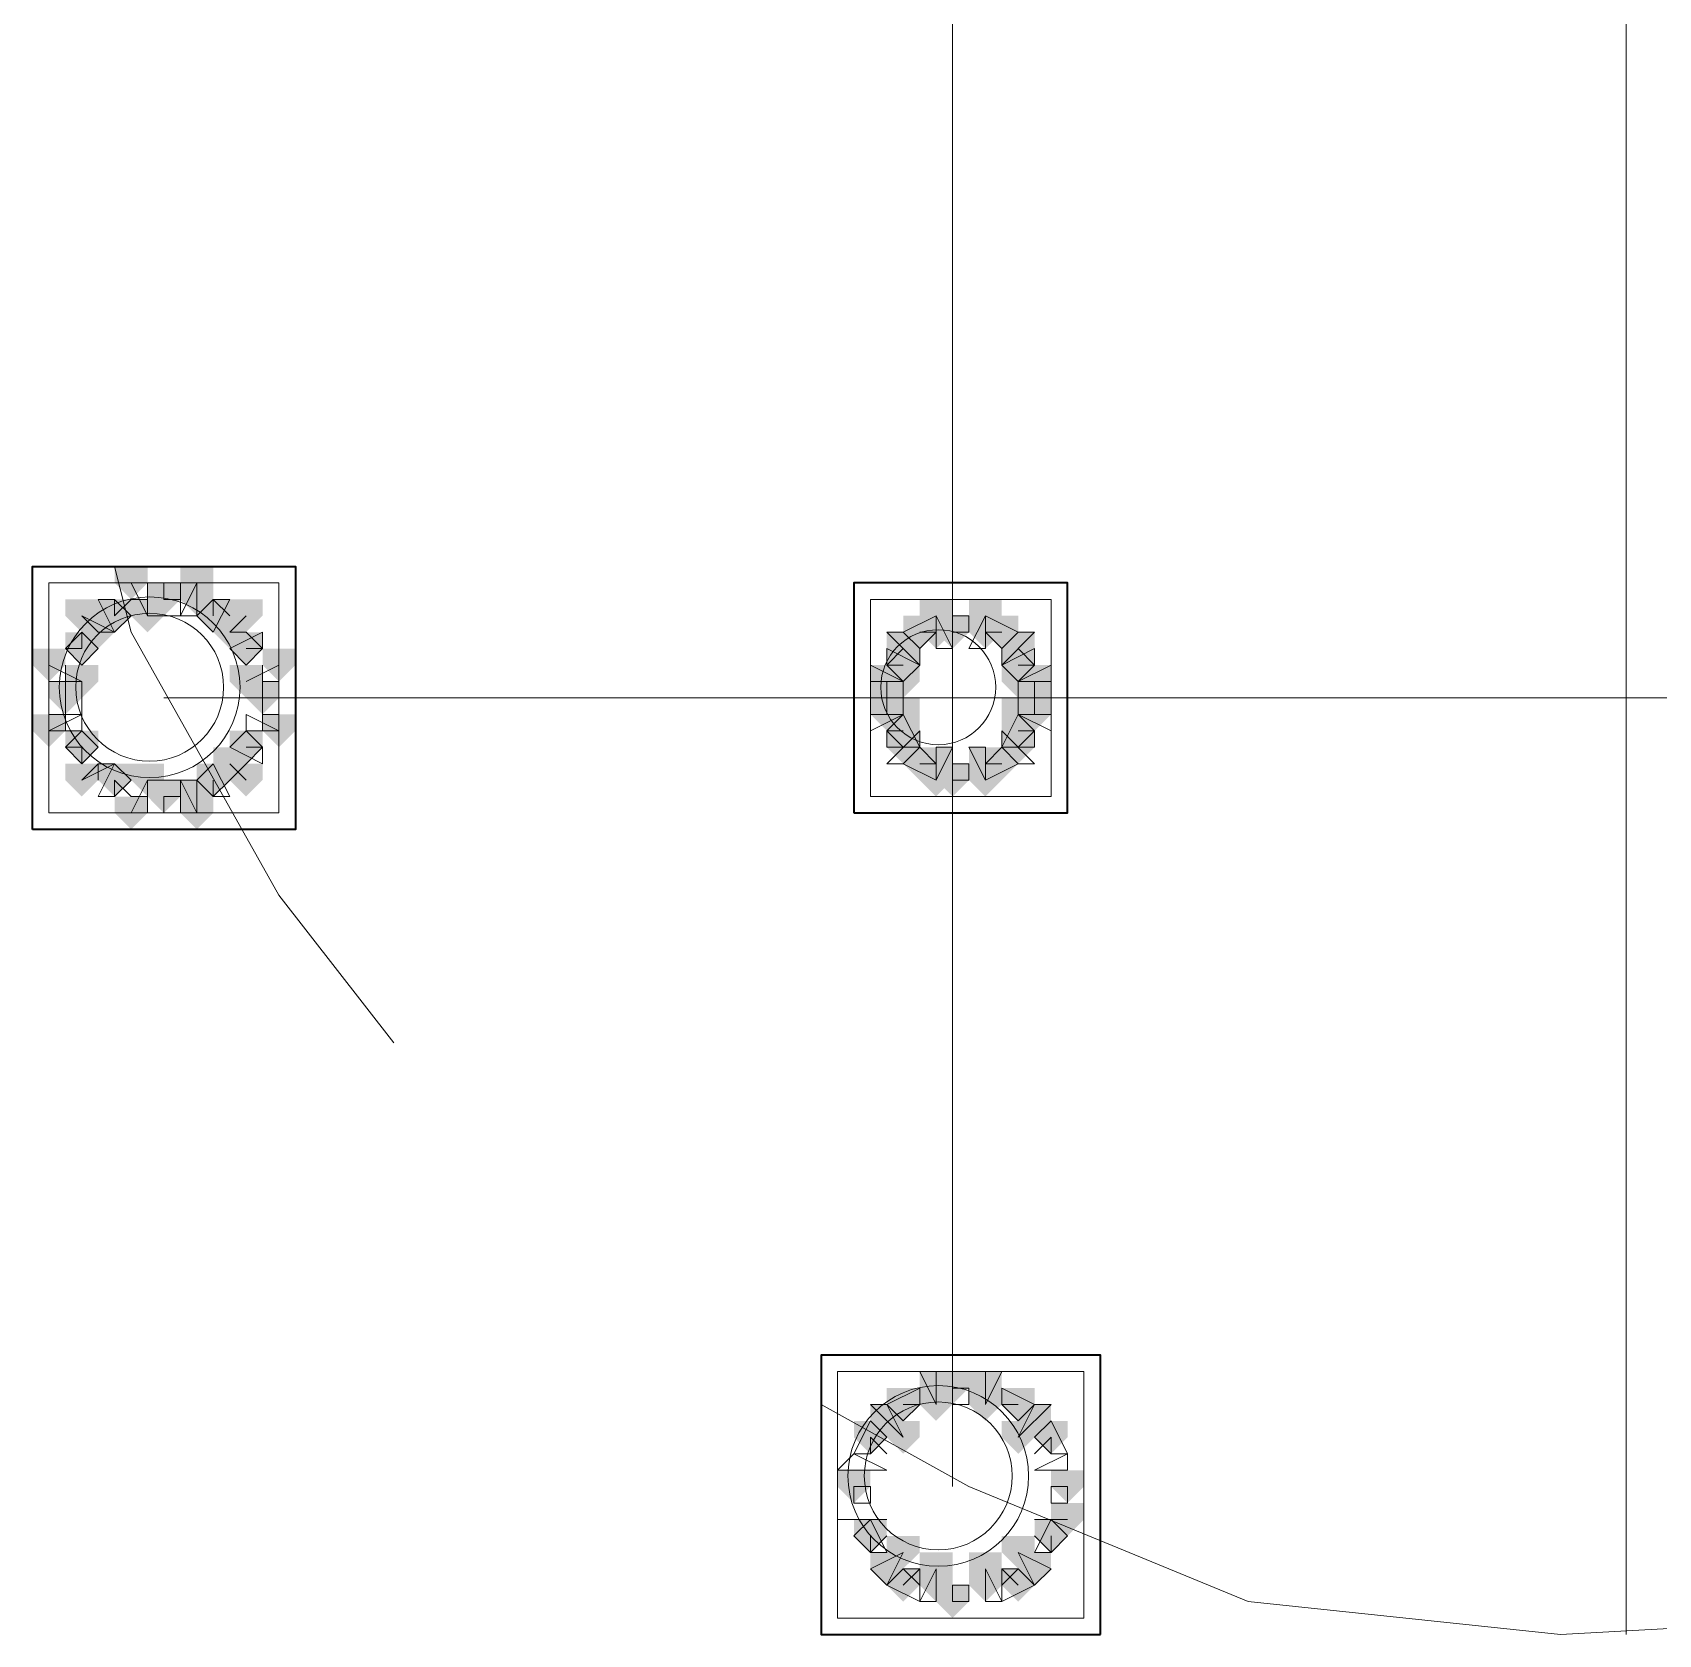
# Model space of a CAD drawing. Header units: millimetres. Extents: x 2315 to 4619, y 1334 to 1897.
# Drawn here: x 4068.07 to 4074.12, y 1535.71 to 1541.67 of the extents above; entities that cross this region are included whole.
import ezdxf

# ---------------------------------------------------------------- set-up
doc = ezdxf.new("R2010")
doc.units = ezdxf.units.MM
for name, color, linetype, true_color in [('PDF_10', 7, 'Continuous', 0x00b85c), ('PDF_AXIS', 7, 'Continuous', 0x00b85c), ('PDF_柱构件', 7, 'Continuous', 0x00b85c), ('PDF_转运站初步方案', 7, 'Continuous', 0x00b85c)]:
    doc.layers.add(name, color=color, linetype=linetype, true_color=true_color)
doc.layers.add('PDF_中心线层', color=1, linetype='Continuous')
doc.layers.add('PDF_粗实线层', color=7, linetype='Continuous')

msp = doc.modelspace()

# ---------------------------------------------------------------- hatches: boundary and pattern name
at = {"layer": 'PDF_10', "transparency": 33554559}
for points in [[(4068.562, 1539.6195), (4068.501, 1539.6195), (4068.501, 1539.5584), (4068.562, 1539.4974), (4068.6231, 1539.5584), (4068.6231, 1539.6195)], [(4068.562, 1539.6195), (4068.501, 1539.6195), (4068.501, 1539.5584), (4068.562, 1539.4974), (4068.6231, 1539.5584), (4068.6231, 1539.6195)], [(4068.3788, 1539.5584), (4068.3177, 1539.5584), (4068.3177, 1539.4974), (4068.3788, 1539.4363), (4068.4399, 1539.4974), (4068.4399, 1539.5584)], [(4068.3788, 1539.5584), (4068.3177, 1539.5584), (4068.3177, 1539.4974), (4068.3788, 1539.4363), (4068.4399, 1539.4974), (4068.4399, 1539.5584)], [(4068.7453, 1539.5584), (4068.6842, 1539.5584), (4068.6842, 1539.4974), (4068.7453, 1539.4363), (4068.8064, 1539.4974), (4068.8064, 1539.5584)], [(4068.7453, 1539.5584), (4068.6842, 1539.5584), (4068.6842, 1539.4974), (4068.7453, 1539.4363), (4068.8064, 1539.4974), (4068.8064, 1539.5584)], [(4071.3718, 1539.4974), (4071.3107, 1539.4974), (4071.3107, 1539.4363), (4071.3718, 1539.3752), (4071.4329, 1539.4363), (4071.4329, 1539.4974)], [(4071.3718, 1539.4974), (4071.3107, 1539.4974), (4071.3107, 1539.4363), (4071.3718, 1539.3752), (4071.4329, 1539.4363), (4071.4329, 1539.4974)], [(4071.3718, 1539.4974), (4071.3107, 1539.4974), (4071.3107, 1539.4363), (4071.3718, 1539.3752), (4071.4329, 1539.4363), (4071.4329, 1539.4974)], [(4071.4939, 1539.4974), (4071.4329, 1539.4974), (4071.4329, 1539.4363), (4071.4939, 1539.3752), (4071.555, 1539.4363), (4071.555, 1539.4974)], [(4071.4939, 1539.4974), (4071.4329, 1539.4974), (4071.4329, 1539.4363), (4071.4939, 1539.3752), (4071.555, 1539.4363), (4071.555, 1539.4974)], [(4071.6772, 1539.4974), (4071.6161, 1539.4974), (4071.6161, 1539.4363), (4071.6772, 1539.3752), (4071.7383, 1539.4363), (4071.7383, 1539.4974)], [(4071.6772, 1539.4974), (4071.6161, 1539.4974), (4071.6161, 1539.4363), (4071.6772, 1539.3752), (4071.7383, 1539.4363), (4071.7383, 1539.4974)], [(4071.6772, 1539.4974), (4071.6161, 1539.4974), (4071.6161, 1539.4363), (4071.6772, 1539.3752), (4071.7383, 1539.4363), (4071.7383, 1539.4974)], [(4068.2566, 1539.4363), (4068.1956, 1539.4363), (4068.1956, 1539.3752), (4068.2566, 1539.3141), (4068.3177, 1539.3752), (4068.3177, 1539.4363)], [(4068.2566, 1539.4363), (4068.1956, 1539.4363), (4068.1956, 1539.3752), (4068.2566, 1539.3141), (4068.3177, 1539.3752), (4068.3177, 1539.4363)], [(4068.8675, 1539.4363), (4068.8064, 1539.4363), (4068.8064, 1539.3752), (4068.8675, 1539.3141), (4068.9285, 1539.3752), (4068.9285, 1539.4363)], [(4068.8675, 1539.4363), (4068.8064, 1539.4363), (4068.8064, 1539.3752), (4068.8675, 1539.3141), (4068.9285, 1539.3752), (4068.9285, 1539.4363)], [(4071.3107, 1539.3752), (4071.2496, 1539.3752), (4071.2496, 1539.3141), (4071.3107, 1539.253), (4071.3718, 1539.3141), (4071.3718, 1539.3752)], [(4071.3107, 1539.3752), (4071.2496, 1539.3752), (4071.2496, 1539.3141), (4071.3107, 1539.253), (4071.3718, 1539.3141), (4071.3718, 1539.3752)], [(4071.7383, 1539.3752), (4071.6772, 1539.3752), (4071.6772, 1539.3141), (4071.7383, 1539.253), (4071.7993, 1539.3141), (4071.7993, 1539.3752)], [(4071.7383, 1539.3752), (4071.6772, 1539.3752), (4071.6772, 1539.3141), (4071.7383, 1539.253), (4071.7993, 1539.3141), (4071.7993, 1539.3752)], [(4068.1956, 1539.253), (4068.1345, 1539.253), (4068.1345, 1539.192), (4068.1956, 1539.1309), (4068.2566, 1539.192), (4068.2566, 1539.253)], [(4068.1956, 1539.253), (4068.1345, 1539.253), (4068.1345, 1539.192), (4068.1956, 1539.1309), (4068.2566, 1539.192), (4068.2566, 1539.253)], [(4068.1956, 1539.253), (4068.1345, 1539.253), (4068.1345, 1539.192), (4068.1956, 1539.1309), (4068.2566, 1539.192), (4068.2566, 1539.253)], [(4068.9285, 1539.253), (4068.8675, 1539.253), (4068.8675, 1539.192), (4068.9285, 1539.1309), (4068.9896, 1539.192), (4068.9896, 1539.253)], [(4068.9285, 1539.253), (4068.8675, 1539.253), (4068.8675, 1539.192), (4068.9285, 1539.1309), (4068.9896, 1539.192), (4068.9896, 1539.253)], [(4071.2496, 1539.253), (4071.1885, 1539.253), (4071.1885, 1539.192), (4071.2496, 1539.1309), (4071.3107, 1539.192), (4071.3107, 1539.253)], [(4071.2496, 1539.253), (4071.1885, 1539.253), (4071.1885, 1539.192), (4071.2496, 1539.1309), (4071.3107, 1539.192), (4071.3107, 1539.253)], [(4071.2496, 1539.253), (4071.1885, 1539.253), (4071.1885, 1539.192), (4071.2496, 1539.1309), (4071.3107, 1539.192), (4071.3107, 1539.253)], [(4071.7993, 1539.253), (4071.7383, 1539.253), (4071.7383, 1539.192), (4071.7993, 1539.1309), (4071.8604, 1539.192), (4071.8604, 1539.253)], [(4071.7993, 1539.253), (4071.7383, 1539.253), (4071.7383, 1539.192), (4071.7993, 1539.1309), (4071.8604, 1539.192), (4071.8604, 1539.253)], [(4071.7993, 1539.253), (4071.7383, 1539.253), (4071.7383, 1539.192), (4071.7993, 1539.1309), (4071.8604, 1539.192), (4071.8604, 1539.253)], [(4071.3107, 1539.1309), (4071.2496, 1539.1309), (4071.2496, 1539.0698), (4071.3107, 1539.0087), (4071.3718, 1539.0698), (4071.3718, 1539.1309)], [(4071.3107, 1539.1309), (4071.2496, 1539.1309), (4071.2496, 1539.0698), (4071.3107, 1539.0087), (4071.3718, 1539.0698), (4071.3718, 1539.1309)], [(4071.7383, 1539.1309), (4071.6772, 1539.1309), (4071.6772, 1539.0698), (4071.7383, 1539.0087), (4071.7993, 1539.0698), (4071.7993, 1539.1309)], [(4071.7383, 1539.1309), (4071.6772, 1539.1309), (4071.6772, 1539.0698), (4071.7383, 1539.0087), (4071.7993, 1539.0698), (4071.7993, 1539.1309)], [(4068.2566, 1539.0698), (4068.1956, 1539.0698), (4068.1956, 1539.0087), (4068.2566, 1538.9476), (4068.3177, 1539.0087), (4068.3177, 1539.0698)], [(4068.2566, 1539.0698), (4068.1956, 1539.0698), (4068.1956, 1539.0087), (4068.2566, 1538.9476), (4068.3177, 1539.0087), (4068.3177, 1539.0698)], [(4068.8675, 1539.0698), (4068.8064, 1539.0698), (4068.8064, 1539.0087), (4068.8675, 1538.9476), (4068.9285, 1539.0087), (4068.9285, 1539.0698)], [(4068.8675, 1539.0698), (4068.8064, 1539.0698), (4068.8064, 1539.0087), (4068.8675, 1538.9476), (4068.9285, 1539.0087), (4068.9285, 1539.0698)], [(4071.3718, 1539.0087), (4071.3107, 1539.0087), (4071.3107, 1538.9476), (4071.3718, 1538.8866), (4071.4329, 1538.9476), (4071.4329, 1539.0087)], [(4071.3718, 1539.0087), (4071.3107, 1539.0087), (4071.3107, 1538.9476), (4071.3718, 1538.8866), (4071.4329, 1538.9476), (4071.4329, 1539.0087)], [(4071.3718, 1539.0087), (4071.3107, 1539.0087), (4071.3107, 1538.9476), (4071.3718, 1538.8866), (4071.4329, 1538.9476), (4071.4329, 1539.0087)], [(4071.6772, 1539.0087), (4071.6161, 1539.0087), (4071.6161, 1538.9476), (4071.6772, 1538.8866), (4071.7383, 1538.9476), (4071.7383, 1539.0087)], [(4071.6772, 1539.0087), (4071.6161, 1539.0087), (4071.6161, 1538.9476), (4071.6772, 1538.8866), (4071.7383, 1538.9476), (4071.7383, 1539.0087)], [(4071.6772, 1539.0087), (4071.6161, 1539.0087), (4071.6161, 1538.9476), (4071.6772, 1538.8866), (4071.7383, 1538.9476), (4071.7383, 1539.0087)], [(4068.3788, 1538.9476), (4068.3177, 1538.9476), (4068.3177, 1538.8866), (4068.3788, 1538.8255), (4068.4399, 1538.8866), (4068.4399, 1538.9476)], [(4068.3788, 1538.9476), (4068.3177, 1538.9476), (4068.3177, 1538.8866), (4068.3788, 1538.8255), (4068.4399, 1538.8866), (4068.4399, 1538.9476)], [(4068.7453, 1538.9476), (4068.6842, 1538.9476), (4068.6842, 1538.8866), (4068.7453, 1538.8255), (4068.8064, 1538.8866), (4068.8064, 1538.9476)], [(4068.7453, 1538.9476), (4068.6842, 1538.9476), (4068.6842, 1538.8866), (4068.7453, 1538.8255), (4068.8064, 1538.8866), (4068.8064, 1538.9476)], [(4071.4939, 1538.9476), (4071.4329, 1538.9476), (4071.4329, 1538.8866), (4071.4939, 1538.8255), (4071.555, 1538.8866), (4071.555, 1538.9476)], [(4071.4939, 1538.9476), (4071.4329, 1538.9476), (4071.4329, 1538.8866), (4071.4939, 1538.8255), (4071.555, 1538.8866), (4071.555, 1538.9476)], [(4068.562, 1538.8866), (4068.501, 1538.8866), (4068.501, 1538.8255), (4068.562, 1538.7644), (4068.6231, 1538.8255), (4068.6231, 1538.8866)], [(4068.562, 1538.8866), (4068.501, 1538.8866), (4068.501, 1538.8255), (4068.562, 1538.7644), (4068.6231, 1538.8255), (4068.6231, 1538.8866)], [(4071.4939, 1536.6876), (4071.4329, 1536.6876), (4071.4329, 1536.6265), (4071.4939, 1536.5655), (4071.555, 1536.6265), (4071.555, 1536.6876)], [(4071.4939, 1536.6876), (4071.4329, 1536.6876), (4071.4329, 1536.6265), (4071.4939, 1536.5655), (4071.555, 1536.6265), (4071.555, 1536.6876)], [(4071.3107, 1536.6265), (4071.2496, 1536.6265), (4071.2496, 1536.5655), (4071.3107, 1536.5044), (4071.3718, 1536.5655), (4071.3718, 1536.6265)], [(4071.3107, 1536.6265), (4071.2496, 1536.6265), (4071.2496, 1536.5655), (4071.3107, 1536.5044), (4071.3718, 1536.5655), (4071.3718, 1536.6265)], [(4071.7383, 1536.6265), (4071.6772, 1536.6265), (4071.6772, 1536.5655), (4071.7383, 1536.5044), (4071.7993, 1536.5655), (4071.7993, 1536.6265)], [(4071.7383, 1536.6265), (4071.6772, 1536.6265), (4071.6772, 1536.5655), (4071.7383, 1536.5044), (4071.7993, 1536.5655), (4071.7993, 1536.6265)], [(4071.1885, 1536.5044), (4071.1275, 1536.5044), (4071.1275, 1536.4433), (4071.1885, 1536.3822), (4071.2496, 1536.4433), (4071.2496, 1536.5044)], [(4071.1885, 1536.5044), (4071.1275, 1536.5044), (4071.1275, 1536.4433), (4071.1885, 1536.3822), (4071.2496, 1536.4433), (4071.2496, 1536.5044)], [(4071.8604, 1536.5044), (4071.7993, 1536.5044), (4071.7993, 1536.4433), (4071.8604, 1536.3822), (4071.9215, 1536.4433), (4071.9215, 1536.5044)], [(4071.8604, 1536.5044), (4071.7993, 1536.5044), (4071.7993, 1536.4433), (4071.8604, 1536.3822), (4071.9215, 1536.4433), (4071.9215, 1536.5044)], [(4071.1275, 1536.3211), (4071.0664, 1536.3211), (4071.0664, 1536.2601), (4071.1275, 1536.199), (4071.1885, 1536.2601), (4071.1885, 1536.3211)], [(4071.1275, 1536.3211), (4071.0664, 1536.3211), (4071.0664, 1536.2601), (4071.1275, 1536.199), (4071.1885, 1536.2601), (4071.1885, 1536.3211)], [(4071.9215, 1536.3211), (4071.8604, 1536.3211), (4071.8604, 1536.2601), (4071.9215, 1536.199), (4071.9826, 1536.2601), (4071.9826, 1536.3211)], [(4071.9215, 1536.3211), (4071.8604, 1536.3211), (4071.8604, 1536.2601), (4071.9215, 1536.199), (4071.9826, 1536.2601), (4071.9826, 1536.3211)], [(4071.1885, 1536.1379), (4071.1275, 1536.1379), (4071.1275, 1536.0768), (4071.1885, 1536.0157), (4071.2496, 1536.0768), (4071.2496, 1536.1379)], [(4071.1885, 1536.1379), (4071.1275, 1536.1379), (4071.1275, 1536.0768), (4071.1885, 1536.0157), (4071.2496, 1536.0768), (4071.2496, 1536.1379)], [(4071.8604, 1536.1379), (4071.7993, 1536.1379), (4071.7993, 1536.0768), (4071.8604, 1536.0157), (4071.9215, 1536.0768), (4071.9215, 1536.1379)], [(4071.8604, 1536.1379), (4071.7993, 1536.1379), (4071.7993, 1536.0768), (4071.8604, 1536.0157), (4071.9215, 1536.0768), (4071.9215, 1536.1379)], [(4071.3107, 1535.9547), (4071.2496, 1535.9547), (4071.2496, 1535.8936), (4071.3107, 1535.8325), (4071.3718, 1535.8936), (4071.3718, 1535.9547)], [(4071.3107, 1535.9547), (4071.2496, 1535.9547), (4071.2496, 1535.8936), (4071.3107, 1535.8325), (4071.3718, 1535.8936), (4071.3718, 1535.9547)], [(4071.7383, 1535.9547), (4071.6772, 1535.9547), (4071.6772, 1535.8936), (4071.7383, 1535.8325), (4071.7993, 1535.8936), (4071.7993, 1535.9547)], [(4071.7383, 1535.9547), (4071.6772, 1535.9547), (4071.6772, 1535.8936), (4071.7383, 1535.8325), (4071.7993, 1535.8936), (4071.7993, 1535.9547)], [(4071.4939, 1535.8936), (4071.4329, 1535.8936), (4071.4329, 1535.8325), (4071.4939, 1535.7714), (4071.555, 1535.8325), (4071.555, 1535.8936)], [(4071.4939, 1535.8936), (4071.4329, 1535.8936), (4071.4329, 1535.8325), (4071.4939, 1535.7714), (4071.555, 1535.8325), (4071.555, 1535.8936)]]:
    msp.add_hatch(color=256, dxfattribs=at).paths.add_polyline_path(points)
at = {"layer": 'PDF_柱构件', "transparency": 33554559}
for points in [[(4068.4399, 1539.6806), (4068.3788, 1539.6806), (4068.3788, 1539.6195), (4068.4399, 1539.5584), (4068.501, 1539.6195), (4068.501, 1539.6806)], [(4068.6842, 1539.6806), (4068.6231, 1539.6806), (4068.6231, 1539.6195), (4068.6842, 1539.5584), (4068.7453, 1539.6195), (4068.7453, 1539.6806)], [(4068.6842, 1539.6195), (4068.6231, 1539.6195), (4068.6231, 1539.5584), (4068.6842, 1539.4974), (4068.7453, 1539.5584), (4068.7453, 1539.6195)], [(4068.2566, 1539.5584), (4068.1956, 1539.5584), (4068.1956, 1539.4974), (4068.2566, 1539.4363), (4068.3177, 1539.4974), (4068.3177, 1539.5584)], [(4068.501, 1539.5584), (4068.4399, 1539.5584), (4068.4399, 1539.4974), (4068.501, 1539.4363), (4068.562, 1539.4974), (4068.562, 1539.5584)], [(4068.8675, 1539.5584), (4068.8064, 1539.5584), (4068.8064, 1539.4974), (4068.8675, 1539.4363), (4068.9285, 1539.4974), (4068.9285, 1539.5584)], [(4071.4329, 1539.5584), (4071.3718, 1539.5584), (4071.3718, 1539.4974), (4071.4329, 1539.4363), (4071.4939, 1539.4974), (4071.4939, 1539.5584)], [(4071.6161, 1539.5584), (4071.555, 1539.5584), (4071.555, 1539.4974), (4071.6161, 1539.4363), (4071.6772, 1539.4974), (4071.6772, 1539.5584)], [(4068.3177, 1539.4974), (4068.2566, 1539.4974), (4068.2566, 1539.4363), (4068.3177, 1539.3752), (4068.3788, 1539.4363), (4068.3788, 1539.4974)], [(4068.8064, 1539.4974), (4068.7453, 1539.4974), (4068.7453, 1539.4363), (4068.8064, 1539.3752), (4068.8675, 1539.4363), (4068.8675, 1539.4974)], [(4071.4329, 1539.4974), (4071.3718, 1539.4974), (4071.3718, 1539.4363), (4071.4329, 1539.3752), (4071.4939, 1539.4363), (4071.4939, 1539.4974)], [(4071.6161, 1539.4974), (4071.555, 1539.4974), (4071.555, 1539.4363), (4071.6161, 1539.3752), (4071.6772, 1539.4363), (4071.6772, 1539.4974)], [(4071.3107, 1539.4363), (4071.2496, 1539.4363), (4071.2496, 1539.3752), (4071.3107, 1539.3141), (4071.3718, 1539.3752), (4071.3718, 1539.4363)], [(4071.7383, 1539.4363), (4071.6772, 1539.4363), (4071.6772, 1539.3752), (4071.7383, 1539.3141), (4071.7993, 1539.3752), (4071.7993, 1539.4363)], [(4068.1345, 1539.3752), (4068.0734, 1539.3752), (4068.0734, 1539.3141), (4068.1345, 1539.253), (4068.1956, 1539.3141), (4068.1956, 1539.3752)], [(4068.9896, 1539.3752), (4068.9285, 1539.3752), (4068.9285, 1539.3141), (4068.9896, 1539.253), (4069.0507, 1539.3141), (4069.0507, 1539.3752)], [(4068.2566, 1539.3141), (4068.1956, 1539.3141), (4068.1956, 1539.253), (4068.2566, 1539.192), (4068.3177, 1539.253), (4068.3177, 1539.3141)], [(4068.8675, 1539.3141), (4068.8064, 1539.3141), (4068.8064, 1539.253), (4068.8675, 1539.192), (4068.9285, 1539.253), (4068.9285, 1539.3141)], [(4071.2496, 1539.3141), (4071.1885, 1539.3141), (4071.1885, 1539.253), (4071.2496, 1539.192), (4071.3107, 1539.253), (4071.3107, 1539.3141)], [(4071.3107, 1539.3141), (4071.2496, 1539.3141), (4071.2496, 1539.253), (4071.3107, 1539.192), (4071.3718, 1539.253), (4071.3718, 1539.3141)], [(4071.7383, 1539.3141), (4071.6772, 1539.3141), (4071.6772, 1539.253), (4071.7383, 1539.192), (4071.7993, 1539.253), (4071.7993, 1539.3141)], [(4071.7993, 1539.3141), (4071.7383, 1539.3141), (4071.7383, 1539.253), (4071.7993, 1539.192), (4071.8604, 1539.253), (4071.8604, 1539.3141)], [(4071.2496, 1539.192), (4071.1885, 1539.192), (4071.1885, 1539.1309), (4071.2496, 1539.0698), (4071.3107, 1539.1309), (4071.3107, 1539.192)], [(4071.3107, 1539.192), (4071.2496, 1539.192), (4071.2496, 1539.1309), (4071.3107, 1539.0698), (4071.3718, 1539.1309), (4071.3718, 1539.192)], [(4071.7383, 1539.192), (4071.6772, 1539.192), (4071.6772, 1539.1309), (4071.7383, 1539.0698), (4071.7993, 1539.1309), (4071.7993, 1539.192)], [(4071.7993, 1539.192), (4071.7383, 1539.192), (4071.7383, 1539.1309), (4071.7993, 1539.0698), (4071.8604, 1539.1309), (4071.8604, 1539.192)], [(4068.1345, 1539.1309), (4068.0734, 1539.1309), (4068.0734, 1539.0698), (4068.1345, 1539.0087), (4068.1956, 1539.0698), (4068.1956, 1539.1309)], [(4068.9896, 1539.1309), (4068.9285, 1539.1309), (4068.9285, 1539.0698), (4068.9896, 1539.0087), (4069.0507, 1539.0698), (4069.0507, 1539.1309)], [(4071.3107, 1539.0698), (4071.2496, 1539.0698), (4071.2496, 1539.0087), (4071.3107, 1538.9476), (4071.3718, 1539.0087), (4071.3718, 1539.0698)], [(4071.7383, 1539.0698), (4071.6772, 1539.0698), (4071.6772, 1539.0087), (4071.7383, 1538.9476), (4071.7993, 1539.0087), (4071.7993, 1539.0698)], [(4068.8064, 1539.0087), (4068.7453, 1539.0087), (4068.7453, 1538.9476), (4068.8064, 1538.8866), (4068.8675, 1538.9476), (4068.8675, 1539.0087)], [(4071.4329, 1539.0087), (4071.3718, 1539.0087), (4071.3718, 1538.9476), (4071.4329, 1538.8866), (4071.4939, 1538.9476), (4071.4939, 1539.0087)], [(4071.6161, 1539.0087), (4071.555, 1539.0087), (4071.555, 1538.9476), (4071.6161, 1538.8866), (4071.6772, 1538.9476), (4071.6772, 1539.0087)], [(4068.2566, 1538.9476), (4068.1956, 1538.9476), (4068.1956, 1538.8866), (4068.2566, 1538.8255), (4068.3177, 1538.8866), (4068.3177, 1538.9476)], [(4068.501, 1538.9476), (4068.4399, 1538.9476), (4068.4399, 1538.8866), (4068.501, 1538.8255), (4068.562, 1538.8866), (4068.562, 1538.9476)], [(4068.8675, 1538.9476), (4068.8064, 1538.9476), (4068.8064, 1538.8866), (4068.8675, 1538.8255), (4068.9285, 1538.8866), (4068.9285, 1538.9476)], [(4071.4329, 1538.9476), (4071.3718, 1538.9476), (4071.3718, 1538.8866), (4071.4329, 1538.8255), (4071.4939, 1538.8866), (4071.4939, 1538.9476)], [(4071.6161, 1538.9476), (4071.555, 1538.9476), (4071.555, 1538.8866), (4071.6161, 1538.8255), (4071.6772, 1538.8866), (4071.6772, 1538.9476)], [(4068.6842, 1538.8866), (4068.6231, 1538.8866), (4068.6231, 1538.8255), (4068.6842, 1538.7644), (4068.7453, 1538.8255), (4068.7453, 1538.8866)], [(4068.4399, 1538.8255), (4068.3788, 1538.8255), (4068.3788, 1538.7644), (4068.4399, 1538.7033), (4068.501, 1538.7644), (4068.501, 1538.8255)], [(4068.6842, 1538.8255), (4068.6231, 1538.8255), (4068.6231, 1538.7644), (4068.6842, 1538.7033), (4068.7453, 1538.7644), (4068.7453, 1538.8255)], [(4071.4329, 1536.6876), (4071.3718, 1536.6876), (4071.3718, 1536.6265), (4071.4329, 1536.5655), (4071.4939, 1536.6265), (4071.4939, 1536.6876)], [(4071.6161, 1536.6876), (4071.555, 1536.6876), (4071.555, 1536.6265), (4071.6161, 1536.5655), (4071.6772, 1536.6265), (4071.6772, 1536.6876)], [(4071.4329, 1536.6265), (4071.3718, 1536.6265), (4071.3718, 1536.5655), (4071.4329, 1536.5044), (4071.4939, 1536.5655), (4071.4939, 1536.6265)], [(4071.6161, 1536.6265), (4071.555, 1536.6265), (4071.555, 1536.5655), (4071.6161, 1536.5044), (4071.6772, 1536.5655), (4071.6772, 1536.6265)], [(4071.2496, 1536.5655), (4071.1885, 1536.5655), (4071.1885, 1536.5044), (4071.2496, 1536.4433), (4071.3107, 1536.5044), (4071.3107, 1536.5655)], [(4071.7993, 1536.5655), (4071.7383, 1536.5655), (4071.7383, 1536.5044), (4071.7993, 1536.4433), (4071.8604, 1536.5044), (4071.8604, 1536.5655)], [(4071.3107, 1536.5044), (4071.2496, 1536.5044), (4071.2496, 1536.4433), (4071.3107, 1536.3822), (4071.3718, 1536.4433), (4071.3718, 1536.5044)], [(4071.7383, 1536.5044), (4071.6772, 1536.5044), (4071.6772, 1536.4433), (4071.7383, 1536.3822), (4071.7993, 1536.4433), (4071.7993, 1536.5044)], [(4071.9215, 1536.199), (4071.8604, 1536.199), (4071.8604, 1536.1379), (4071.9215, 1536.0768), (4071.9826, 1536.1379), (4071.9826, 1536.199)], [(4071.3107, 1536.0768), (4071.2496, 1536.0768), (4071.2496, 1536.0157), (4071.3107, 1535.9547), (4071.3718, 1536.0157), (4071.3718, 1536.0768)], [(4071.7383, 1536.0768), (4071.6772, 1536.0768), (4071.6772, 1536.0157), (4071.7383, 1535.9547), (4071.7993, 1536.0157), (4071.7993, 1536.0768)], [(4071.2496, 1536.0157), (4071.1885, 1536.0157), (4071.1885, 1535.9547), (4071.2496, 1535.8936), (4071.3107, 1535.9547), (4071.3107, 1536.0157)], [(4071.4329, 1536.0157), (4071.3718, 1536.0157), (4071.3718, 1535.9547), (4071.4329, 1535.8936), (4071.4939, 1535.9547), (4071.4939, 1536.0157)], [(4071.6161, 1536.0157), (4071.555, 1536.0157), (4071.555, 1535.9547), (4071.6161, 1535.8936), (4071.6772, 1535.9547), (4071.6772, 1536.0157)], [(4071.7993, 1536.0157), (4071.7383, 1536.0157), (4071.7383, 1535.9547), (4071.7993, 1535.8936), (4071.8604, 1535.9547), (4071.8604, 1536.0157)], [(4071.4329, 1535.9547), (4071.3718, 1535.9547), (4071.3718, 1535.8936), (4071.4329, 1535.8325), (4071.4939, 1535.8936), (4071.4939, 1535.9547)], [(4071.6161, 1535.9547), (4071.555, 1535.9547), (4071.555, 1535.8936), (4071.6161, 1535.8325), (4071.6772, 1535.8936), (4071.6772, 1535.9547)]]:
    msp.add_hatch(color=256, dxfattribs=at).paths.add_polyline_path(points)
at = {"layer": 'PDF_转运站初步方案', "transparency": 33554559}
for points in [[(4068.562, 1539.6195), (4068.501, 1539.6195), (4068.501, 1539.5584), (4068.562, 1539.4974), (4068.6231, 1539.5584), (4068.6231, 1539.6195)], [(4068.562, 1539.6195), (4068.501, 1539.6195), (4068.501, 1539.5584), (4068.562, 1539.4974), (4068.6231, 1539.5584), (4068.6231, 1539.6195)], [(4068.3788, 1539.5584), (4068.3177, 1539.5584), (4068.3177, 1539.4974), (4068.3788, 1539.4363), (4068.4399, 1539.4974), (4068.4399, 1539.5584)], [(4068.3788, 1539.5584), (4068.3177, 1539.5584), (4068.3177, 1539.4974), (4068.3788, 1539.4363), (4068.4399, 1539.4974), (4068.4399, 1539.5584)], [(4068.7453, 1539.5584), (4068.6842, 1539.5584), (4068.6842, 1539.4974), (4068.7453, 1539.4363), (4068.8064, 1539.4974), (4068.8064, 1539.5584)], [(4068.7453, 1539.5584), (4068.6842, 1539.5584), (4068.6842, 1539.4974), (4068.7453, 1539.4363), (4068.8064, 1539.4974), (4068.8064, 1539.5584)], [(4071.3718, 1539.4974), (4071.3107, 1539.4974), (4071.3107, 1539.4363), (4071.3718, 1539.3752), (4071.4329, 1539.4363), (4071.4329, 1539.4974)], [(4071.3718, 1539.4974), (4071.3107, 1539.4974), (4071.3107, 1539.4363), (4071.3718, 1539.3752), (4071.4329, 1539.4363), (4071.4329, 1539.4974)], [(4071.4939, 1539.4974), (4071.4329, 1539.4974), (4071.4329, 1539.4363), (4071.4939, 1539.3752), (4071.555, 1539.4363), (4071.555, 1539.4974)], [(4071.4939, 1539.4974), (4071.4329, 1539.4974), (4071.4329, 1539.4363), (4071.4939, 1539.3752), (4071.555, 1539.4363), (4071.555, 1539.4974)], [(4071.6772, 1539.4974), (4071.6161, 1539.4974), (4071.6161, 1539.4363), (4071.6772, 1539.3752), (4071.7383, 1539.4363), (4071.7383, 1539.4974)], [(4071.6772, 1539.4974), (4071.6161, 1539.4974), (4071.6161, 1539.4363), (4071.6772, 1539.3752), (4071.7383, 1539.4363), (4071.7383, 1539.4974)], [(4068.2566, 1539.4363), (4068.1956, 1539.4363), (4068.1956, 1539.3752), (4068.2566, 1539.3141), (4068.3177, 1539.3752), (4068.3177, 1539.4363)], [(4068.2566, 1539.4363), (4068.1956, 1539.4363), (4068.1956, 1539.3752), (4068.2566, 1539.3141), (4068.3177, 1539.3752), (4068.3177, 1539.4363)], [(4068.8675, 1539.4363), (4068.8064, 1539.4363), (4068.8064, 1539.3752), (4068.8675, 1539.3141), (4068.9285, 1539.3752), (4068.9285, 1539.4363)], [(4068.8675, 1539.4363), (4068.8064, 1539.4363), (4068.8064, 1539.3752), (4068.8675, 1539.3141), (4068.9285, 1539.3752), (4068.9285, 1539.4363)], [(4071.3107, 1539.3752), (4071.2496, 1539.3752), (4071.2496, 1539.3141), (4071.3107, 1539.253), (4071.3718, 1539.3141), (4071.3718, 1539.3752)], [(4071.3107, 1539.3752), (4071.2496, 1539.3752), (4071.2496, 1539.3141), (4071.3107, 1539.253), (4071.3718, 1539.3141), (4071.3718, 1539.3752)], [(4071.7383, 1539.3752), (4071.6772, 1539.3752), (4071.6772, 1539.3141), (4071.7383, 1539.253), (4071.7993, 1539.3141), (4071.7993, 1539.3752)], [(4071.7383, 1539.3752), (4071.6772, 1539.3752), (4071.6772, 1539.3141), (4071.7383, 1539.253), (4071.7993, 1539.3141), (4071.7993, 1539.3752)], [(4068.1956, 1539.253), (4068.1345, 1539.253), (4068.1345, 1539.192), (4068.1956, 1539.1309), (4068.2566, 1539.192), (4068.2566, 1539.253)], [(4068.1956, 1539.253), (4068.1345, 1539.253), (4068.1345, 1539.192), (4068.1956, 1539.1309), (4068.2566, 1539.192), (4068.2566, 1539.253)], [(4068.9285, 1539.253), (4068.8675, 1539.253), (4068.8675, 1539.192), (4068.9285, 1539.1309), (4068.9896, 1539.192), (4068.9896, 1539.253)], [(4068.9285, 1539.253), (4068.8675, 1539.253), (4068.8675, 1539.192), (4068.9285, 1539.1309), (4068.9896, 1539.192), (4068.9896, 1539.253)], [(4071.2496, 1539.253), (4071.1885, 1539.253), (4071.1885, 1539.192), (4071.2496, 1539.1309), (4071.3107, 1539.192), (4071.3107, 1539.253)], [(4071.2496, 1539.253), (4071.1885, 1539.253), (4071.1885, 1539.192), (4071.2496, 1539.1309), (4071.3107, 1539.192), (4071.3107, 1539.253)], [(4071.7993, 1539.253), (4071.7383, 1539.253), (4071.7383, 1539.192), (4071.7993, 1539.1309), (4071.8604, 1539.192), (4071.8604, 1539.253)], [(4071.7993, 1539.253), (4071.7383, 1539.253), (4071.7383, 1539.192), (4071.7993, 1539.1309), (4071.8604, 1539.192), (4071.8604, 1539.253)], [(4071.3107, 1539.1309), (4071.2496, 1539.1309), (4071.2496, 1539.0698), (4071.3107, 1539.0087), (4071.3718, 1539.0698), (4071.3718, 1539.1309)], [(4071.3107, 1539.1309), (4071.2496, 1539.1309), (4071.2496, 1539.0698), (4071.3107, 1539.0087), (4071.3718, 1539.0698), (4071.3718, 1539.1309)], [(4071.7383, 1539.1309), (4071.6772, 1539.1309), (4071.6772, 1539.0698), (4071.7383, 1539.0087), (4071.7993, 1539.0698), (4071.7993, 1539.1309)], [(4071.7383, 1539.1309), (4071.6772, 1539.1309), (4071.6772, 1539.0698), (4071.7383, 1539.0087), (4071.7993, 1539.0698), (4071.7993, 1539.1309)], [(4068.2566, 1539.0698), (4068.1956, 1539.0698), (4068.1956, 1539.0087), (4068.2566, 1538.9476), (4068.3177, 1539.0087), (4068.3177, 1539.0698)], [(4068.2566, 1539.0698), (4068.1956, 1539.0698), (4068.1956, 1539.0087), (4068.2566, 1538.9476), (4068.3177, 1539.0087), (4068.3177, 1539.0698)], [(4068.8675, 1539.0698), (4068.8064, 1539.0698), (4068.8064, 1539.0087), (4068.8675, 1538.9476), (4068.9285, 1539.0087), (4068.9285, 1539.0698)], [(4068.8675, 1539.0698), (4068.8064, 1539.0698), (4068.8064, 1539.0087), (4068.8675, 1538.9476), (4068.9285, 1539.0087), (4068.9285, 1539.0698)], [(4071.3718, 1539.0087), (4071.3107, 1539.0087), (4071.3107, 1538.9476), (4071.3718, 1538.8866), (4071.4329, 1538.9476), (4071.4329, 1539.0087)], [(4071.3718, 1539.0087), (4071.3107, 1539.0087), (4071.3107, 1538.9476), (4071.3718, 1538.8866), (4071.4329, 1538.9476), (4071.4329, 1539.0087)], [(4071.6772, 1539.0087), (4071.6161, 1539.0087), (4071.6161, 1538.9476), (4071.6772, 1538.8866), (4071.7383, 1538.9476), (4071.7383, 1539.0087)], [(4071.6772, 1539.0087), (4071.6161, 1539.0087), (4071.6161, 1538.9476), (4071.6772, 1538.8866), (4071.7383, 1538.9476), (4071.7383, 1539.0087)], [(4068.3788, 1538.9476), (4068.3177, 1538.9476), (4068.3177, 1538.8866), (4068.3788, 1538.8255), (4068.4399, 1538.8866), (4068.4399, 1538.9476)], [(4068.3788, 1538.9476), (4068.3177, 1538.9476), (4068.3177, 1538.8866), (4068.3788, 1538.8255), (4068.4399, 1538.8866), (4068.4399, 1538.9476)], [(4068.7453, 1538.9476), (4068.6842, 1538.9476), (4068.6842, 1538.8866), (4068.7453, 1538.8255), (4068.8064, 1538.8866), (4068.8064, 1538.9476)], [(4068.7453, 1538.9476), (4068.6842, 1538.9476), (4068.6842, 1538.8866), (4068.7453, 1538.8255), (4068.8064, 1538.8866), (4068.8064, 1538.9476)], [(4071.4939, 1538.9476), (4071.4329, 1538.9476), (4071.4329, 1538.8866), (4071.4939, 1538.8255), (4071.555, 1538.8866), (4071.555, 1538.9476)], [(4071.4939, 1538.9476), (4071.4329, 1538.9476), (4071.4329, 1538.8866), (4071.4939, 1538.8255), (4071.555, 1538.8866), (4071.555, 1538.9476)], [(4068.562, 1538.8866), (4068.501, 1538.8866), (4068.501, 1538.8255), (4068.562, 1538.7644), (4068.6231, 1538.8255), (4068.6231, 1538.8866)], [(4068.562, 1538.8866), (4068.501, 1538.8866), (4068.501, 1538.8255), (4068.562, 1538.7644), (4068.6231, 1538.8255), (4068.6231, 1538.8866)], [(4071.4939, 1536.6876), (4071.4329, 1536.6876), (4071.4329, 1536.6265), (4071.4939, 1536.5655), (4071.555, 1536.6265), (4071.555, 1536.6876)], [(4071.4939, 1536.6876), (4071.4329, 1536.6876), (4071.4329, 1536.6265), (4071.4939, 1536.5655), (4071.555, 1536.6265), (4071.555, 1536.6876)], [(4071.3107, 1536.6265), (4071.2496, 1536.6265), (4071.2496, 1536.5655), (4071.3107, 1536.5044), (4071.3718, 1536.5655), (4071.3718, 1536.6265)], [(4071.3107, 1536.6265), (4071.2496, 1536.6265), (4071.2496, 1536.5655), (4071.3107, 1536.5044), (4071.3718, 1536.5655), (4071.3718, 1536.6265)], [(4071.7383, 1536.6265), (4071.6772, 1536.6265), (4071.6772, 1536.5655), (4071.7383, 1536.5044), (4071.7993, 1536.5655), (4071.7993, 1536.6265)], [(4071.7383, 1536.6265), (4071.6772, 1536.6265), (4071.6772, 1536.5655), (4071.7383, 1536.5044), (4071.7993, 1536.5655), (4071.7993, 1536.6265)], [(4071.1885, 1536.5044), (4071.1275, 1536.5044), (4071.1275, 1536.4433), (4071.1885, 1536.3822), (4071.2496, 1536.4433), (4071.2496, 1536.5044)], [(4071.1885, 1536.5044), (4071.1275, 1536.5044), (4071.1275, 1536.4433), (4071.1885, 1536.3822), (4071.2496, 1536.4433), (4071.2496, 1536.5044)], [(4071.8604, 1536.5044), (4071.7993, 1536.5044), (4071.7993, 1536.4433), (4071.8604, 1536.3822), (4071.9215, 1536.4433), (4071.9215, 1536.5044)], [(4071.8604, 1536.5044), (4071.7993, 1536.5044), (4071.7993, 1536.4433), (4071.8604, 1536.3822), (4071.9215, 1536.4433), (4071.9215, 1536.5044)], [(4071.1275, 1536.3211), (4071.0664, 1536.3211), (4071.0664, 1536.2601), (4071.1275, 1536.199), (4071.1885, 1536.2601), (4071.1885, 1536.3211)], [(4071.1275, 1536.3211), (4071.0664, 1536.3211), (4071.0664, 1536.2601), (4071.1275, 1536.199), (4071.1885, 1536.2601), (4071.1885, 1536.3211)], [(4071.9215, 1536.3211), (4071.8604, 1536.3211), (4071.8604, 1536.2601), (4071.9215, 1536.199), (4071.9826, 1536.2601), (4071.9826, 1536.3211)], [(4071.9215, 1536.3211), (4071.8604, 1536.3211), (4071.8604, 1536.2601), (4071.9215, 1536.199), (4071.9826, 1536.2601), (4071.9826, 1536.3211)], [(4071.1885, 1536.1379), (4071.1275, 1536.1379), (4071.1275, 1536.0768), (4071.1885, 1536.0157), (4071.2496, 1536.0768), (4071.2496, 1536.1379)], [(4071.1885, 1536.1379), (4071.1275, 1536.1379), (4071.1275, 1536.0768), (4071.1885, 1536.0157), (4071.2496, 1536.0768), (4071.2496, 1536.1379)], [(4071.8604, 1536.1379), (4071.7993, 1536.1379), (4071.7993, 1536.0768), (4071.8604, 1536.0157), (4071.9215, 1536.0768), (4071.9215, 1536.1379)], [(4071.8604, 1536.1379), (4071.7993, 1536.1379), (4071.7993, 1536.0768), (4071.8604, 1536.0157), (4071.9215, 1536.0768), (4071.9215, 1536.1379)], [(4071.3107, 1535.9547), (4071.2496, 1535.9547), (4071.2496, 1535.8936), (4071.3107, 1535.8325), (4071.3718, 1535.8936), (4071.3718, 1535.9547)], [(4071.3107, 1535.9547), (4071.2496, 1535.9547), (4071.2496, 1535.8936), (4071.3107, 1535.8325), (4071.3718, 1535.8936), (4071.3718, 1535.9547)], [(4071.7383, 1535.9547), (4071.6772, 1535.9547), (4071.6772, 1535.8936), (4071.7383, 1535.8325), (4071.7993, 1535.8936), (4071.7993, 1535.9547)], [(4071.7383, 1535.9547), (4071.6772, 1535.9547), (4071.6772, 1535.8936), (4071.7383, 1535.8325), (4071.7993, 1535.8936), (4071.7993, 1535.9547)], [(4071.4939, 1535.8936), (4071.4329, 1535.8936), (4071.4329, 1535.8325), (4071.4939, 1535.7714), (4071.555, 1535.8325), (4071.555, 1535.8936)], [(4071.4939, 1535.8936), (4071.4329, 1535.8936), (4071.4329, 1535.8325), (4071.4939, 1535.7714), (4071.555, 1535.8325), (4071.555, 1535.8936)]]:
    msp.add_hatch(color=256, dxfattribs=at).paths.add_polyline_path(points)

# ---------------------------------------------------------------- linework, layer by layer
at = {"layer": 'PDF_10', "lineweight": 18}
for points in [[(4068.6231, 1539.5584), (4068.562, 1539.5584), (4068.562, 1539.6195)], [(4068.4399, 1539.5584), (4068.3788, 1539.4974), (4068.3788, 1539.5584)], [(4068.8064, 1539.4974), (4068.7453, 1539.5584), (4068.7453, 1539.4974)], [(4071.555, 1539.4363), (4071.4939, 1539.4363), (4071.4939, 1539.4974)], [(4068.2566, 1539.4363), (4068.2566, 1539.3752), (4068.1956, 1539.3752)], [(4068.8675, 1539.3752), (4068.9285, 1539.3752), (4068.8675, 1539.4363)], [(4071.4329, 1539.4363), (4071.3718, 1539.4363)], [(4071.6772, 1539.4363), (4071.6161, 1539.4363)], [(4071.3107, 1539.3752), (4071.2496, 1539.3141), (4071.3107, 1539.3141)], [(4071.7383, 1539.3141), (4071.7993, 1539.3141), (4071.7383, 1539.3752)], [(4068.1956, 1539.253), (4068.1956, 1539.1309)], [(4068.9285, 1539.1309), (4068.9285, 1539.253)], [(4071.2496, 1539.253), (4071.2496, 1539.1309)], [(4071.7993, 1539.1309), (4071.7993, 1539.253)], [(4068.9285, 1539.192), (4068.9896, 1539.192)], [(4071.3107, 1539.0698), (4071.2496, 1539.0698), (4071.3107, 1539.0087)], [(4071.7383, 1539.0087), (4071.7993, 1539.0698), (4071.7383, 1539.0698)], [(4068.1956, 1539.0087), (4068.2566, 1539.0087), (4068.2566, 1538.9476)], [(4068.8675, 1538.9476), (4068.9285, 1539.0087), (4068.8675, 1539.0087)], [(4071.3718, 1538.9476), (4071.4329, 1538.9476)], [(4071.4939, 1538.9476), (4071.4939, 1538.8866), (4071.555, 1538.8866)], [(4071.6161, 1538.9476), (4071.6772, 1538.9476)], [(4068.3788, 1538.8255), (4068.3788, 1538.8866), (4068.4399, 1538.8255)], [(4068.7453, 1538.8866), (4068.7453, 1538.8255), (4068.8064, 1538.8866)], [(4068.562, 1538.7644), (4068.562, 1538.8255), (4068.6231, 1538.8255)], [(4071.4939, 1536.5655), (4071.4939, 1536.6265), (4071.555, 1536.6265)], [(4071.3107, 1536.5655), (4071.3718, 1536.5655), (4071.3107, 1536.5655)], [(4071.7383, 1536.5655), (4071.6772, 1536.5655), (4071.7383, 1536.5655)], [(4071.1885, 1536.3822), (4071.1885, 1536.4433), (4071.2496, 1536.3822)], [(4071.7993, 1536.3822), (4071.8604, 1536.4433), (4071.8604, 1536.3822)], [(4071.1275, 1536.199), (4071.1275, 1536.2601), (4071.1885, 1536.2601)], [(4071.8604, 1536.2601), (4071.9215, 1536.2601), (4071.9215, 1536.199)], [(4071.2496, 1536.0768), (4071.1885, 1536.0157), (4071.1885, 1536.0768)], [(4071.8604, 1536.0768), (4071.8604, 1536.0157), (4071.7993, 1536.0768)], [(4071.3718, 1535.8936), (4071.3107, 1535.9547)], [(4071.3718, 1535.9547), (4071.3107, 1535.8936)], [(4071.7383, 1535.9547), (4071.6772, 1535.8936)], [(4071.6772, 1535.9547), (4071.7383, 1535.8936)], [(4071.555, 1535.8325), (4071.4939, 1535.8325), (4071.4939, 1535.8936)]]:
    msp.add_lwpolyline(points, dxfattribs=at)
at = {"layer": 'PDF_AXIS', "lineweight": 18}
for points in [[(4068.1345, 1538.7644), (4068.1345, 1539.6195), (4068.9896, 1539.6195), (4068.9896, 1538.7644)], [(4071.1885, 1538.8255), (4071.1885, 1539.5584), (4071.8604, 1539.5584), (4071.8604, 1538.8255)], [(4071.9826, 1535.7714), (4071.9826, 1536.6876), (4071.0664, 1536.6876), (4071.0664, 1535.7714)]]:
    msp.add_lwpolyline(points, close=True, dxfattribs=at)
at = {"layer": 'PDF_中心线层', "color": 112, "lineweight": 18, "true_color": 0x00b85c}
msp.add_lwpolyline([(4073.9983, 1535.7103), (4073.9983, 1547.6822)], close=True, dxfattribs=at)
for points in [[(4071.4939, 1547.1325), (4071.4939, 1536.2601)], [(4079.9842, 1541.6352), (4079.9842, 1541.1466), (4079.801, 1539.986), (4079.3734, 1538.9476), (4078.7626, 1537.9703), (4077.9685, 1537.1763), (4077.0523, 1536.5044), (4076.0139, 1536.0157), (4074.8534, 1535.7714), (4073.7539, 1535.7103), (4072.5934, 1535.8325), (4071.555, 1536.2601), (4071.0053, 1536.5655)], [(4069.4172, 1537.9093), (4068.9896, 1538.459), (4068.4399, 1539.4363), (4068.3788, 1539.6806)], [(4079.4956, 1539.192), (4068.562, 1539.192)]]:
    msp.add_lwpolyline(points, dxfattribs=at)
at = {"layer": 'PDF_柱构件', "lineweight": 18}
for points in [[(4068.4399, 1539.6195), (4068.501, 1539.4974)], [(4068.6231, 1539.4974), (4068.501, 1539.4974), (4068.501, 1539.6195), (4068.6231, 1539.6195)], [(4068.6842, 1539.6195), (4068.6842, 1539.4974), (4068.6231, 1539.4974)], [(4068.4399, 1539.4974), (4068.3788, 1539.4363), (4068.3177, 1539.5584), (4068.3788, 1539.5584)], [(4068.7453, 1539.4363), (4068.6842, 1539.4974), (4068.7453, 1539.5584), (4068.8064, 1539.5584)], [(4068.2566, 1539.4974), (4068.3788, 1539.4363), (4068.3177, 1539.4363)], [(4068.8675, 1539.4974), (4068.8064, 1539.4363)], [(4071.4329, 1539.4363), (4071.3718, 1539.3752), (4071.3107, 1539.4363), (4071.4329, 1539.4974)], [(4071.4329, 1539.4974), (4071.4939, 1539.3752), (4071.4329, 1539.3752)], [(4071.555, 1539.4363), (4071.4939, 1539.4363), (4071.4939, 1539.4974), (4071.555, 1539.4974)], [(4071.6161, 1539.4974), (4071.6161, 1539.3752), (4071.555, 1539.3752)], [(4071.6772, 1539.3752), (4071.6161, 1539.4363), (4071.6161, 1539.4974), (4071.7383, 1539.4363)], [(4068.3177, 1539.3752), (4068.2566, 1539.3141), (4068.1956, 1539.3752), (4068.2566, 1539.4363)], [(4068.8675, 1539.3141), (4068.8064, 1539.3752), (4068.9285, 1539.4363), (4068.9285, 1539.3752)], [(4071.3107, 1539.4363), (4071.3718, 1539.3752), (4071.3718, 1539.3141), (4071.2496, 1539.4363)], [(4071.7993, 1539.4363), (4071.6772, 1539.3141), (4071.6772, 1539.3752), (4071.7383, 1539.4363)], [(4071.3718, 1539.3141), (4071.3107, 1539.253), (4071.2496, 1539.3141), (4071.2496, 1539.3752)], [(4071.7383, 1539.253), (4071.6772, 1539.3141), (4071.7993, 1539.3752), (4071.7993, 1539.3141)], [(4068.1345, 1539.3141), (4068.2566, 1539.253)], [(4068.9896, 1539.3141), (4068.8675, 1539.253)], [(4071.1885, 1539.3141), (4071.3107, 1539.253), (4071.1885, 1539.253)], [(4071.8604, 1539.253), (4071.7383, 1539.253), (4071.8604, 1539.3141)], [(4068.2566, 1539.253), (4068.2566, 1539.1309), (4068.1345, 1539.1309), (4068.1345, 1539.253)], [(4068.9285, 1539.1309), (4068.9285, 1539.253), (4068.9896, 1539.253), (4068.9896, 1539.1309)], [(4071.3107, 1539.253), (4071.3107, 1539.1309), (4071.1885, 1539.1309), (4071.1885, 1539.253)], [(4071.7383, 1539.1309), (4071.7383, 1539.253), (4071.8604, 1539.253), (4071.8604, 1539.1309)], [(4068.1345, 1539.0698), (4068.2566, 1539.1309), (4068.2566, 1539.0698)], [(4068.9896, 1539.0698), (4068.8675, 1539.0698), (4068.8675, 1539.1309)], [(4071.1885, 1539.1309), (4071.3107, 1539.1309), (4071.1885, 1539.0698)], [(4071.3107, 1539.1309), (4071.3718, 1539.0087), (4071.2496, 1539.0087), (4071.2496, 1539.0698)], [(4071.6772, 1539.0087), (4071.7383, 1539.1309), (4071.7993, 1539.0698), (4071.7993, 1539.0087)], [(4071.8604, 1539.0698), (4071.7383, 1539.1309), (4071.8604, 1539.1309)], [(4068.2566, 1539.0698), (4068.3177, 1539.0087), (4068.2566, 1538.9476), (4068.1956, 1539.0087)], [(4068.8064, 1539.0087), (4068.8675, 1539.0698), (4068.9285, 1539.0087), (4068.9285, 1538.9476)], [(4071.2496, 1538.9476), (4071.3718, 1539.0698), (4071.3718, 1539.0087), (4071.3107, 1538.9476)], [(4071.7383, 1538.9476), (4071.6772, 1539.0087), (4071.6772, 1539.0698), (4071.7993, 1538.9476)], [(4071.3718, 1539.0087), (4071.4329, 1538.9476), (4071.4329, 1538.8866), (4071.3107, 1538.9476)], [(4071.4329, 1538.8866), (4071.4329, 1539.0087), (4071.4939, 1539.0087)], [(4071.6161, 1538.8866), (4071.555, 1539.0087), (4071.6161, 1539.0087)], [(4071.6161, 1538.9476), (4071.6772, 1539.0087), (4071.7383, 1538.9476), (4071.6161, 1538.8866)], [(4068.2566, 1538.8866), (4068.3177, 1538.9476), (4068.3788, 1538.9476)], [(4068.3788, 1538.9476), (4068.4399, 1538.8866), (4068.3788, 1538.8255), (4068.3177, 1538.8255)], [(4068.6842, 1538.8866), (4068.7453, 1538.9476), (4068.8064, 1538.8255), (4068.7453, 1538.8255)], [(4068.8675, 1538.8866), (4068.8064, 1538.9476)], [(4071.4939, 1538.9476), (4071.555, 1538.9476), (4071.555, 1538.8866), (4071.4939, 1538.8866)], [(4068.4399, 1538.7644), (4068.501, 1538.8866)], [(4068.501, 1538.8866), (4068.6231, 1538.8866), (4068.6231, 1538.7644), (4068.501, 1538.7644)], [(4068.6842, 1538.7644), (4068.6231, 1538.8866), (4068.6842, 1538.8866)], [(4071.3718, 1536.6876), (4071.4329, 1536.5655), (4071.4329, 1536.6876)], [(4071.6161, 1536.6876), (4071.6161, 1536.5655), (4071.6772, 1536.6876)], [(4071.3107, 1536.5044), (4071.3718, 1536.5655), (4071.3718, 1536.6265), (4071.2496, 1536.5655)], [(4071.4939, 1536.5655), (4071.555, 1536.5655), (4071.555, 1536.6265), (4071.4939, 1536.6265)], [(4071.6772, 1536.5655), (4071.7383, 1536.5044), (4071.7993, 1536.5655), (4071.6772, 1536.6265)], [(4071.1885, 1536.5655), (4071.3107, 1536.4433), (4071.2496, 1536.5655)], [(4071.7993, 1536.5655), (4071.7383, 1536.4433), (4071.8604, 1536.5655)], [(4071.1885, 1536.3822), (4071.2496, 1536.4433), (4071.1885, 1536.5044), (4071.1275, 1536.3822)], [(4071.7993, 1536.4433), (4071.8604, 1536.3822), (4071.9215, 1536.3822), (4071.8604, 1536.5044)], [(4071.0664, 1536.3211), (4071.1885, 1536.3211), (4071.2496, 1536.3211), (4071.1275, 1536.3822)], [(4071.9215, 1536.3822), (4071.7993, 1536.3211), (4071.8604, 1536.3211), (4071.9215, 1536.3211)], [(4071.1885, 1536.199), (4071.1885, 1536.2601), (4071.1275, 1536.2601), (4071.1275, 1536.199)], [(4071.8604, 1536.2601), (4071.8604, 1536.199), (4071.9215, 1536.199), (4071.9215, 1536.2601)], [(4071.2496, 1536.0157), (4071.1885, 1536.1379), (4071.1275, 1536.0768), (4071.1885, 1536.0157)], [(4071.9215, 1536.1379), (4071.8604, 1536.1379), (4071.7993, 1536.1379)], [(4071.8604, 1536.1379), (4071.7993, 1536.0157), (4071.8604, 1536.0157), (4071.9215, 1536.0768)], [(4071.2496, 1535.8936), (4071.3107, 1536.0157), (4071.1885, 1535.9547)], [(4071.8604, 1535.9547), (4071.7383, 1536.0157), (4071.7993, 1535.8936)], [(4071.3718, 1535.9547), (4071.3107, 1535.9547), (4071.2496, 1535.8936), (4071.3718, 1535.8325)], [(4071.4329, 1535.8325), (4071.4329, 1535.9547), (4071.3718, 1535.8325)], [(4071.6772, 1535.8325), (4071.6161, 1535.9547), (4071.6161, 1535.8325)], [(4071.7383, 1535.9547), (4071.6772, 1535.9547), (4071.6772, 1535.8325), (4071.7993, 1535.8936)], [(4071.555, 1535.8936), (4071.4939, 1535.8936), (4071.4939, 1535.8325), (4071.555, 1535.8325)]]:
    msp.add_lwpolyline(points, close=True, dxfattribs=at)
for points in [[(4068.501, 1539.5584), (4068.4399, 1539.5584)], [(4068.8675, 1539.4363), (4068.8064, 1539.4363)], [(4068.1956, 1539.3141), (4068.1956, 1539.253)], [(4068.9285, 1539.253), (4068.9285, 1539.3141)], [(4068.1956, 1539.1309), (4068.1956, 1539.0698)], [(4068.9285, 1539.0698), (4068.9285, 1539.1309)], [(4068.3177, 1538.9476), (4068.3177, 1538.8866)], [(4068.8064, 1538.8866), (4068.8675, 1538.9476)], [(4068.4399, 1538.8255), (4068.501, 1538.8255)], [(4071.1275, 1536.3211), (4071.1885, 1536.3211)], [(4071.8604, 1536.3211), (4071.9215, 1536.3211)], [(4071.1275, 1536.1379), (4071.2496, 1536.1379), (4071.1885, 1536.1379), (4071.0664, 1536.1379), (4071.1275, 1536.1379), (4071.1885, 1536.1379)], [(4071.9215, 1536.1379), (4071.8604, 1536.1379)]]:
    msp.add_lwpolyline(points, dxfattribs=at)
at = {"layer": 'PDF_粗实线层', "color": 112, "lineweight": 35, "true_color": 0x00b85c}
for points in [[(4068.0734, 1538.7033), (4068.0734, 1539.6806), (4069.0507, 1539.6806), (4069.0507, 1538.7033)], [(4071.1275, 1538.7644), (4071.9215, 1538.7644), (4071.9215, 1539.6195), (4071.1275, 1539.6195)], [(4072.0437, 1535.7103), (4072.0437, 1536.7487), (4071.0053, 1536.7487), (4071.0053, 1535.7103)]]:
    msp.add_lwpolyline(points, close=True, dxfattribs=at)
at = {"layer": 'PDF_转运站初步方案', "lineweight": 18}
for centre, radius in [((4068.5089, 1539.2318), 0.3359), ((4068.5089, 1539.2318), 0.2749), ((4071.4409, 1539.2318), 0.2138), ((4071.4409, 1539.2318), 0.2138), ((4071.4409, 1536.2997), 0.3359), ((4071.4409, 1536.2997), 0.2749)]:
    msp.add_circle(centre, radius, dxfattribs=at)

doc.saveas('drawing.dxf')
